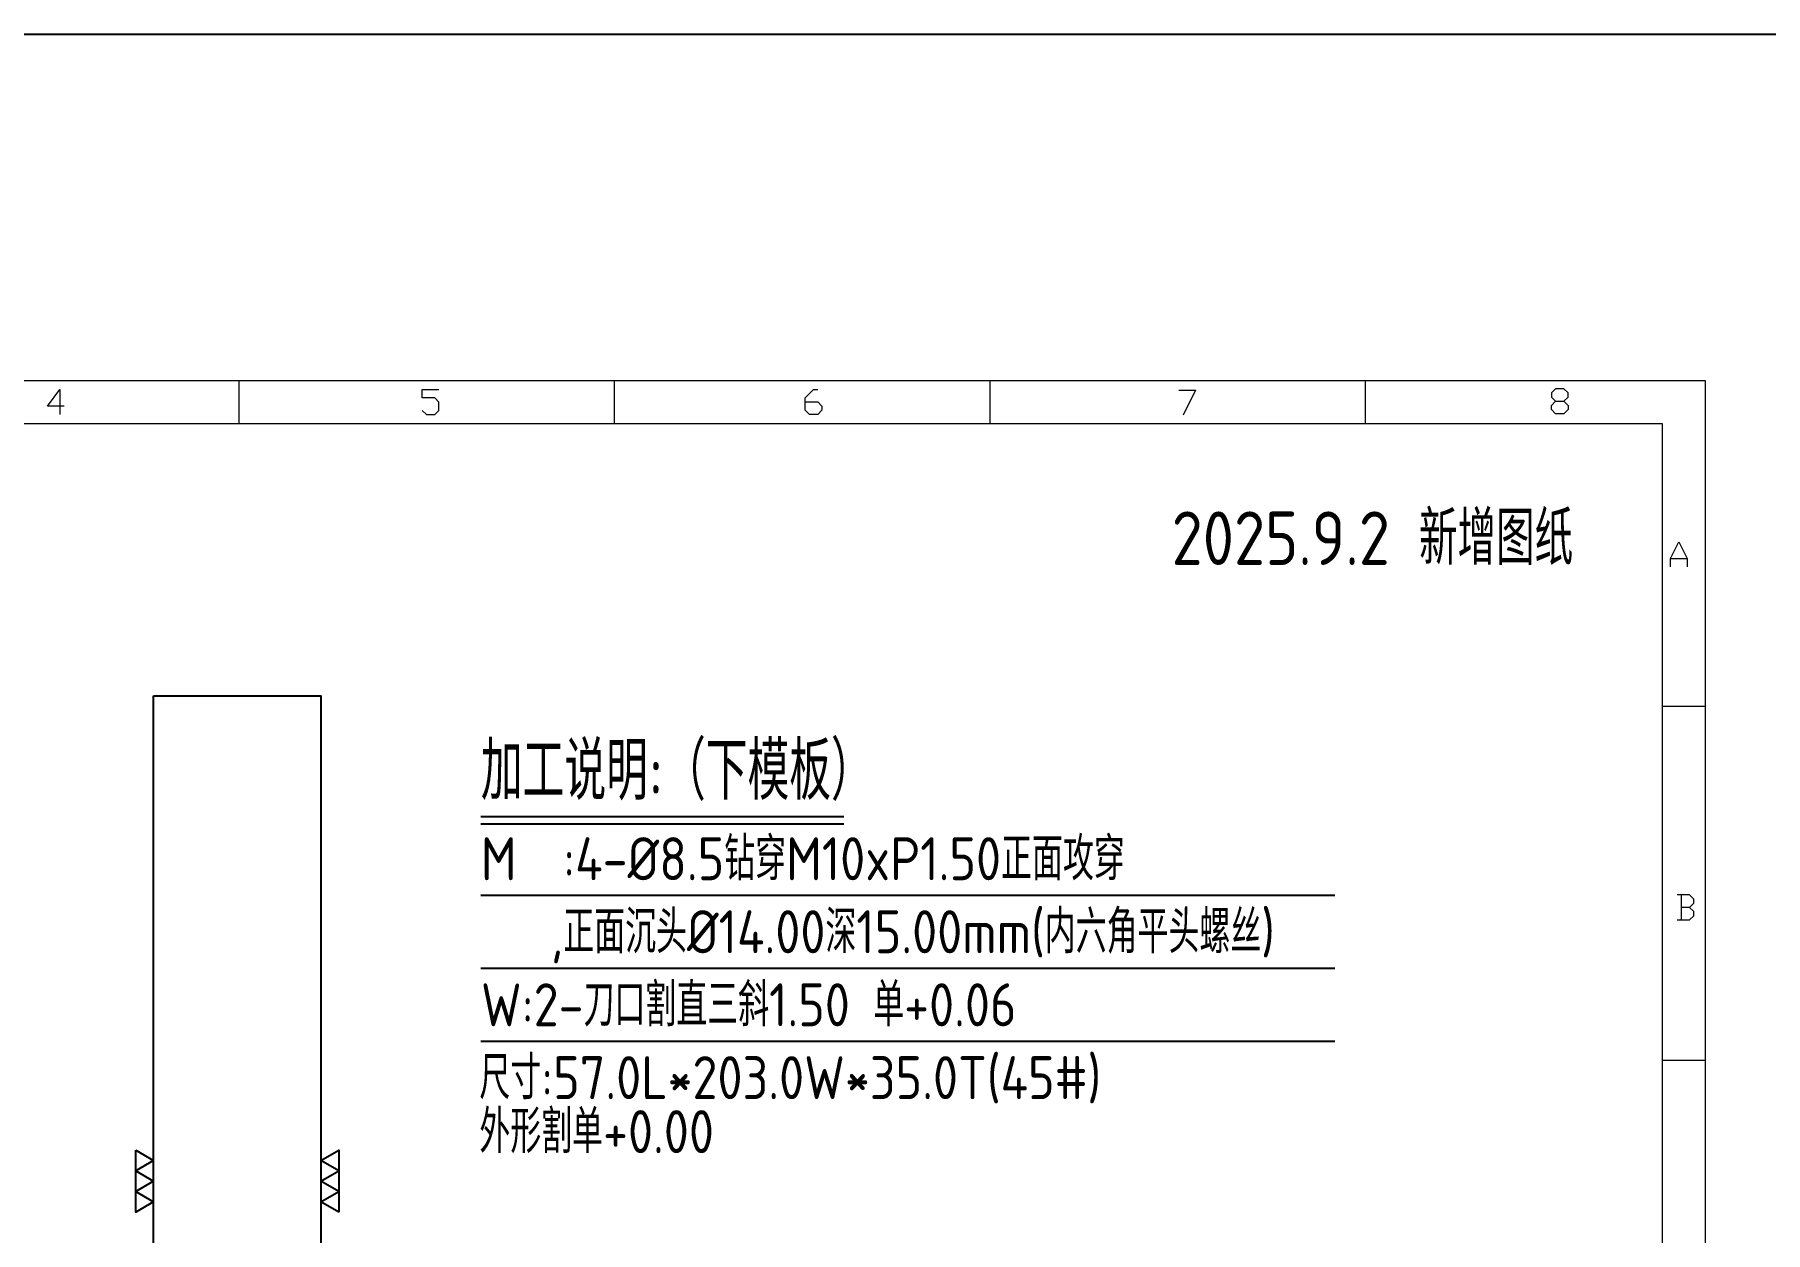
# Model space of a CAD drawing. Header units: millimetres. Extents: x 88508 to 142116, y -5268 to 20283.
# Drawn here: x 97529.7 to 97891.7, y 1794.7 to 2045.2 of the extents above; entities that cross this region are included whole.
import ezdxf
from ezdxf.enums import TextEntityAlignment as Align

# ---------------------------------------------------------------- set-up
doc = ezdxf.new("R2010")
doc.units = ezdxf.units.MM
for name, color, linetype in [('LP_O', 40, 'Continuous'), ('PH', 255, 'Continuous'), ('PRESS', 3, 'Continuous'), ('TEXT', 4, 'Continuous')]:
    doc.layers.add(name, color=color, linetype=linetype)
doc.styles.add('gbenor', font='gbenor.shx', dxfattribs={"bigfont": 'gbcbig.shx'})
doc.styles.add('GBENOR_', font='gbenor.shx', dxfattribs={"bigfont": 'gbcbig'})
doc.styles.add('TXT', font='txt.shx', dxfattribs={"width": 0.8, "bigfont": 'ctxt.shx'})

# ---------------------------------------------------------------- blocks, each defined once
blk = doc.blocks.new('U40')
at = {"color": 254, "lineweight": 18}
for p, q in [((0, 1783.5), (2530.2, 1783.5)), ((1265.1, 1783.5), (1265.1, 1746.5)), ((1589.1, 1783.5), (1589.1, 1746.5)), ((1913.1, 1783.5), (1913.1, 1746.5)), ((2237.1, 1783.5), (2237.1, 1746.5)), ((2530.2, 1783.5), (2530.2, 0)), ((37, 1746.5), (2493.2, 1746.5)), ((2493.2, 1746.5), (2493.2, 37)), ((2493.2, 1502.7), (2530.2, 1502.7)), ((2493.2, 1197.2), (2530.2, 1197.2))]:
    blk.add_line(p, q, dxfattribs=at)
at = {"color": 92, "lineweight": 18}
for points in [[(1114.4, 1761.4), (1100, 1761.4), (1110.8, 1775.8), (1110.8, 1754.2)], [(1423.4, 1757.7), (1427, 1754.1), (1434.2, 1754.1), (1437.8, 1757.7), (1437.8, 1764.9), (1434.2, 1768.5), (1423.4, 1768.5), (1423.4, 1775.7), (1437.8, 1775.7)], [(1753.9, 1765.1), (1764.7, 1765.1), (1768.3, 1761.5), (1768.3, 1757.9), (1764.7, 1754.3), (1757.5, 1754.3), (1753.9, 1757.9), (1753.9, 1768.7), (1761.1, 1775.9), (1764.7, 1775.9)], [(2076.2, 1775.2), (2090.6, 1775.2), (2079.8, 1753.6)], [(2408.4, 1765.7), (2412, 1762.1), (2412, 1758.5), (2408.4, 1754.9), (2401.2, 1754.9), (2397.6, 1758.5), (2397.6, 1762.1), (2401.2, 1765.7), (2408.4, 1765.7), (2412, 1769.3), (2412, 1772.9), (2408.4, 1776.5), (2401.2, 1776.5), (2397.6, 1772.9), (2397.6, 1769.3), (2401.2, 1765.7)], [(2500.4, 1622.8), (2500.4, 1630), (2507.6, 1644.4), (2514.8, 1630), (2514.8, 1622.8)], [(2500.4, 1630), (2514.8, 1630)], [(2516.9, 1329), (2520.5, 1332.6), (2520.5, 1336.2), (2516.9, 1339.8), (2506.1, 1339.8)], [(2506.1, 1318.2), (2516.9, 1318.2), (2520.5, 1321.8), (2520.5, 1325.4), (2516.9, 1329), (2509.7, 1329)], [(2509.7, 1339.8), (2509.7, 1318.2)]]:
    blk.add_lwpolyline(points, dxfattribs=at)
at = {"lineweight": 18, "style": 'GBENOR_'}
blk.add_attdef('文档路径', (2126, 386.9), '', height=17.8, dxfattribs=at)
at = {"lineweight": 20, "style": 'TXT'}
for tag, height, p in [('18-**-**', 16.3, (1866.6, 256.2)), ('客户名称', 16.1, (1741.1, 134, 0)), ('料厚:', 16.1, (1741.3, 93.2, 0))]:
    blk.add_attdef(tag, text='', height=height, dxfattribs=at).set_placement(p, align=Align.MIDDLE)
for tag, p, height in [('88888', (1850.9, 207.5), 14.9), ('材质:', (1691.2, 168, 0), 16.1), ('核准', (1869.4, 127.5, 0), 16.1), ('设计', (1868.8, 88.3, 0), 16.1), ('绘图', (1868.2, 49.1, 0), 16.1)]:
    blk.add_attdef(tag, p, '', height=height, dxfattribs=at)
for tag, p, height, width in [('3', (2234.7, 206.9), 15.8, 0.7), ('4', (2234.7, 167.4), 15.8, 0.7), ('核准日期', (2041.1, 124.2, 0), 16.1, 0.68), ('设计日期', (2041.1, 84.5, 0), 16.1, 0.68), ('1', (2251.9, 85.9), 14.6, 0.7), ('绘图日期', (2040.9, 46.4, 0), 16.1, 0.68), ('2', (2235, 49.2), 14.6, 0.7)]:
    blk.add_attdef(tag, p, '', height=height, dxfattribs=dict(at, width=width))

msp = doc.modelspace()

# ---------------------------------------------------------------- linework, layer by layer
at = {"layer": 'LP_O', "color": 8}
msp.add_lwpolyline([(95190.493, 2045.216), (95190.493, 1487.55), (103220.125, 1487.55), (103220.125, 2045.216)], close=True, dxfattribs=at)
at = {"layer": 'PRESS', "color": 2}
msp.add_lwpolyline([(97554.579, 1906.903), (97589.579, 1906.903), (97589.579, 1703.903), (97554.579, 1703.903)], close=True, dxfattribs=at)
at = {"layer": 'PRESS', "color": 4}
for points in [[(97550.829, 1811.898), (97554.579, 1809.733), (97550.829, 1807.568), (97554.579, 1805.403), (97550.829, 1803.238), (97554.579, 1801.073), (97550.829, 1798.908), (97550.829, 1811.898)], [(97593.329, 1798.908), (97589.579, 1801.073), (97593.329, 1803.238), (97589.579, 1805.403), (97593.329, 1807.568), (97589.579, 1809.733), (97593.329, 1811.898), (97593.329, 1798.908)]]:
    msp.add_lwpolyline(points, close=True, dxfattribs=at)
at = {"layer": 'TEXT', "color": 3}
for p, q in [((97623.04, 1881.683), (97698.95, 1881.683)), ((97623.04, 1880.11), (97698.95, 1880.11)), ((97623.04, 1865.194), (97801.683, 1865.194)), ((97623.04, 1849.919), (97801.683, 1849.919)), ((97623.04, 1834.643), (97801.683, 1834.643))]:
    msp.add_line(p, q, dxfattribs=at)

# ---------------------------------------------------------------- block references
at = {"ltscale": 3, "xscale": 0.2424461197650385, "yscale": 0.2424461197650385, "zscale": 0.2424461197650385}
msp.add_blockref('U40', (97265.664, 1540.447), dxfattribs=at)

# ---------------------------------------------------------------- texts
at = {"layer": 'PH', "color": 6, "linetype": 'Continuous', "style": 'gbenor'}
msp.add_text('2025.9.2 新增图纸', height=11.19744, dxfattribs=at).set_placement((97809.512, 1940.473), align=Align.MIDDLE)
at = {"layer": 'TEXT', "color": 4, "style": 'gbenor'}
for s, height, p in [('加工说明:（下模板）', 12.1306, (97623.04, 1885.142)), ('M  :4-%%C8.5钻穿M10xP1.50正面攻穿', 8.9856, (97623.04, 1868.339)), ('   ,正面沉头%%C14.00深15.00mm(内六角平头螺丝)', 8.9856, (97623.04, 1853.064)), ('尺寸:57.0L*203.0W*35.0T(45#)', 8.9856, (97622.715, 1822.554))]:
    msp.add_text(s, height=height, dxfattribs=at).set_placement(p)
at = {"layer": 'TEXT', "color": 1, "style": 'gbenor'}
for s, p in [('W:2-刀口割直三斜1.50 单+0.06  ', (97623.04, 1837.788)), ('外形割单+0.00', (97622.715, 1811.262))]:
    msp.add_text(s, height=8.9856, dxfattribs=at).set_placement(p)

doc.saveas('drawing.dxf')
